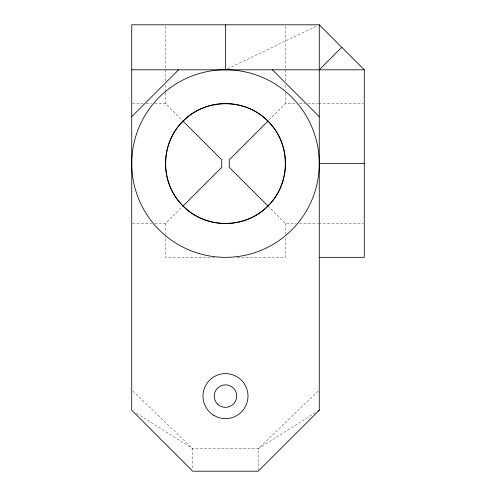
<?xml version="1.0" encoding="UTF-8"?>
<svg xmlns="http://www.w3.org/2000/svg" width="496" height="496" viewBox="0 0 496 496"><rect width="100%" height="100%" fill="white"/><g stroke="black" fill="none" stroke-linecap="round" stroke-linejoin="round"><path stroke-width="0.37" stroke-dasharray="2.48 1.86" d="M154.746 223.584L165.484 223.584L183.061 206.007M268.962 120.106L285.504 103.565L296.317 103.565M318.153 391.059L258.255 448.694L192.739 448.694L135.625 412.653M315.369 412.653L258.255 448.694L258.255 469.7M227.577 68.808L316.485 26.133M132.5 103.565L143.239 103.565M146.308 103.565L151.677 103.565M154.746 103.565L165.484 103.565L183.061 121.142M299.404 103.565L304.811 103.565M307.898 103.565L317.936 103.565M318.711 103.565L363.494 103.565M132.5 223.584L151.677 223.584M267.927 206.007L285.504 223.584L296.317 223.584M299.404 223.584L317.936 223.584M318.711 223.584L363.494 223.584M214.582 257.337L165.484 257.337L165.484 236.623M237.181 257.337L285.504 257.337L285.504 237.392M132.841 391.059L192.739 448.694L192.739 469.7M285.504 26.344L285.504 81.17M285.504 85.033L285.504 89.664M285.504 92.752L285.504 103.565M285.504 223.584L285.504 234.323M165.484 26.344L165.484 81.939M165.484 85.033L165.484 91.977M165.484 92.752L165.484 103.565M165.484 223.584L165.484 233.554"/><path stroke-width="0.74" d="M183.061 121.142C159.904 143.344 159.904 183.799 183.061 206.007C205.27 229.164 245.725 229.164 267.927 206.007C291.09 183.799 291.09 143.344 267.927 121.142C245.725 97.979 205.27 97.979 183.061 121.142L221.743 159.824L221.743 167.326L183.061 206.007M131.731 116.69L178.616 69.806M267.927 121.142L229.245 159.824L229.245 167.326L267.927 206.007M319.263 69.806L341.763 47.306M319.263 24.8L319.263 410.192L258.255 471.2L192.739 471.2L131.731 410.192L131.731 24.8L319.263 24.8L364.269 69.806L364.269 257.337L319.263 257.337M317.961 411.01L319.263 410.192M131.731 69.806L364.269 69.806M319.263 163.575A93.763 93.763 0 0 0 178.616 82.367A93.763 93.763 0 0 0 178.616 244.776A93.763 93.763 0 0 0 319.263 163.575L364.269 163.575M272.378 69.806L319.263 116.69M225.494 24.8L225.494 69.806M188.964 211.178A60.01 60.01 0 0 0 284.995 171.405A60.01 60.01 0 0 0 202.529 108.128A60.01 60.01 0 0 0 188.964 211.178M213.919 415.406A22.506 22.506 0 0 0 247.994 396.49A22.506 22.506 0 0 0 214.576 376.433A22.506 22.506 0 0 0 213.919 415.406M217.539 404.066A11.253 11.253 0 0 0 236.363 399.02A11.253 11.253 0 0 0 222.586 385.243A11.253 11.253 0 0 0 217.539 404.066"/></g></svg>
